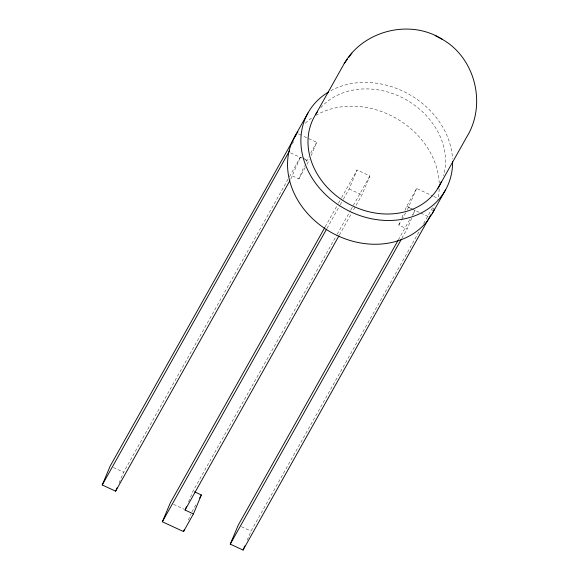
<?xml version="1.0" encoding="UTF-8"?>
<svg xmlns="http://www.w3.org/2000/svg" width="579" height="579" viewBox="0 0 579 579"><rect width="100%" height="100%" fill="white"/><g stroke="black" fill="none" stroke-linecap="round" stroke-linejoin="round"><path stroke-width="0.43" stroke-dasharray="2.9 2.17" d="M119.093 482.929L123.602 472.225L288.979 177.521M292.467 143.932L293.51 141.457M290.73 179.128L300.472 157.032L302.064 157.763M292.504 175.98L298.844 178.904L304.388 165.724M306.125 161.606L308.535 156.895M307.015 164.349L309.425 159.638M311.162 155.519L316.706 142.34L302.499 135.775M188.522 501.827L193.024 491.122L336.739 235.031M188.37 520.014L190.795 514.253M343.369 199.212L349.123 188.957L357.091 170.009L369.901 175.929L361.933 194.877L352.647 211.422M247.233 540.164L251.047 531.102L420.108 229.834M411.64 218.232L407.138 228.944L398.786 225.079L400.516 220.961M401.906 217.668L403.635 213.55M405.025 210.257L406.762 206.138L416.648 188.515L432.926 196.035M407.384 209.757L416.648 188.515M413.03 214.939L415.107 209.996L412.016 215.511M432.607 210.647L434.691 205.704M289.42 176.733L300.472 157.032M310.684 153.066L316.706 142.34M298.844 178.904L305.292 167.411M325.224 226.794L338.064 203.924M338.505 203.135L341.161 198.402M341.603 197.613L357.091 170.009M326.99 228.387L339.822 205.516M340.271 204.727L342.92 199.994M337.181 234.242L350.447 210.604M350.888 209.815L369.901 175.929M339.381 235.06L352.198 212.211M191.917 511.836L196.216 504.171M398.786 225.079L401.363 220.483M401.797 219.716L405.662 212.819M398.309 239.938L410.243 218.659M401.826 238.396L407.138 228.944M423.647 223.53L433.381 206.175M298.554 133.952L301.71 135.406M433.743 196.411L437.811 198.293M302.853 158.132L306.819 159.963M406.762 206.138L412.074 208.592M290.578 152.892L301.63 158.002M304.786 159.457L308.73 161.28M408.673 207.456L411.119 208.585M411.93 208.961L420.072 212.725M420.882 213.101L428.207 216.481M349.123 188.957L361.933 194.877M113.361 467.492L123.602 472.225M241.436 526.666L251.047 531.102M173.584 504.331L184.165 509.216M305.285 123.197A78.816 65.644 29.3 0 1 312.146 117.718M315.917 115.344A78.816 65.644 29.3 0 1 395.016 117.689A78.816 65.644 29.3 0 1 439.229 183.543M439.2 188.892A78.816 65.644 29.3 0 1 437.753 199.306M330.819 90.693A78.816 65.644 29.3 0 1 408.81 94.174A78.816 65.644 29.3 0 1 452.525 158.87M320.759 107.687A71.427 59.492 29.3 0 1 405.423 99.327A71.427 59.492 29.3 0 1 443.514 175.632"/><path stroke-width="0.87" d="M289.847 180.706L115.626 491.166L102.237 484.978L110.205 466.037L296.086 134.798M115.626 491.166L117.009 487.873M289.695 150.518L102.237 484.978M194.544 491.824L201.376 494.98L193.408 513.928L183.514 531.551L162.352 521.773L170.327 502.825L324.783 227.583M193.408 513.928L185.056 510.063L186.438 506.77M183.514 531.551L184.209 529.901M430.877 214.766L243.071 550.05L230.261 544.13L238.23 525.189L397.867 240.726M243.071 550.05L244.801 545.932M445.512 189.97L432.166 213.745L427.396 220.896A78.816 65.644 29.3 0 1 326.918 229.87A78.816 65.644 29.3 0 1 294.646 136.709L307.985 112.941M315.562 114.62L344.244 63.516L347.299 59.326M162.352 521.773L326.549 229.175M185.056 510.063L338.939 235.848M199.661 498.041L201.376 494.98M230.261 544.13L401.385 239.185M437.927 188.291L466.609 137.18C486.765 104.951 475.54 58.146 442.276 39.321C410.062 18.644 363.294 30.477 344.244 63.516M294.646 136.709L296.043 134.618M296.976 133.221L297.953 131.759M348.869 57.227L351.873 53.094M442.276 39.321L435.126 35.529M434.474 209.128A78.816 65.644 29.3 0 1 432.166 213.745M452.612 161.563A78.816 65.644 29.3 0 1 344.686 208.744A78.816 65.644 29.3 0 1 328.481 92.032M441.495 181.372A71.427 59.492 29.3 0 1 347.61 203.33A71.427 59.492 29.3 0 1 317.495 111.747"/></g></svg>
